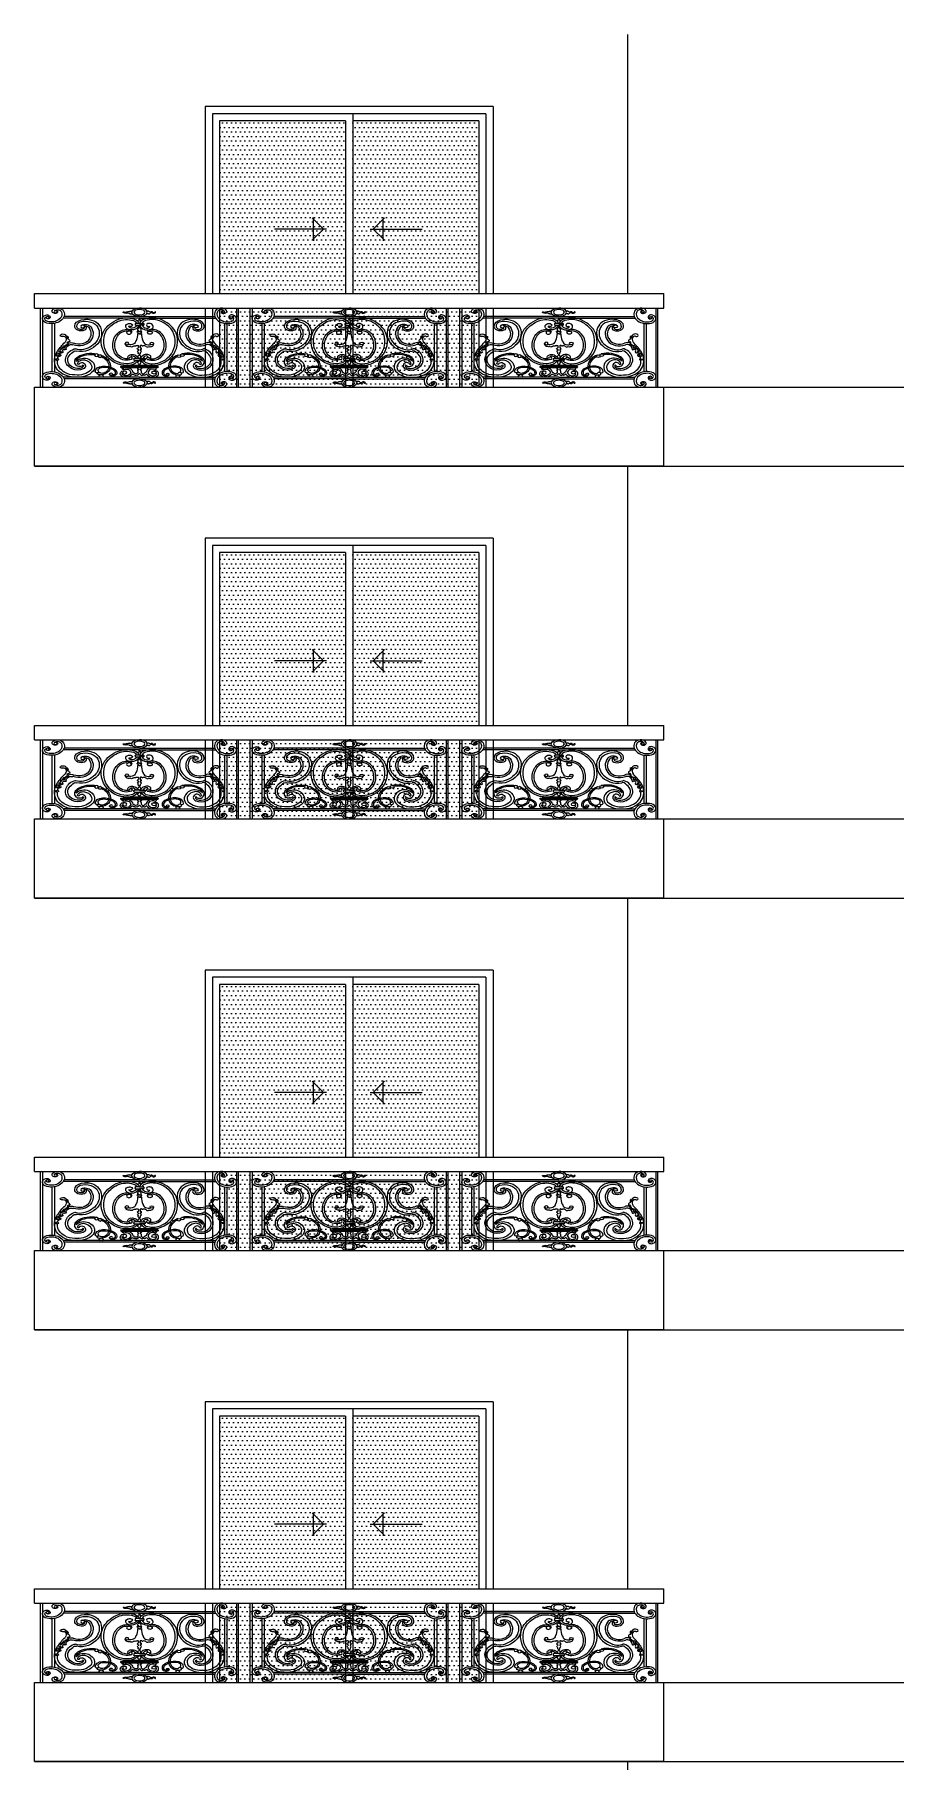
# Model space of a CAD drawing. Extents: x 185 to 567, y -69 to 170.
# Drawn here: x 330.2 to 336.18, y -27.64 to -15.64 of the extents above; entities that cross this region are included whole.
import ezdxf

# ---------------------------------------------------------------- set-up
doc = ezdxf.new("R2010")
doc.units = 0
doc.header["$LTSCALE"] = 0.25
doc.header["$MEASUREMENT"] = 0
doc.layers.get('0').update_dxf_attribs({"linetype": 'CONTINUOUS'})
for name, color, linetype in [('A-ELV 5', 51, 'CONTINUOUS'), ('A-FerFroge', 156, 'CONTINUOUS'), ('A-groves', 8, 'CONTINUOUS'), ('A-WIN', 3, 'CONTINUOUS'), ('A-WIN HAT', 125, 'CONTINUOUS')]:
    doc.layers.add(name, color=color, linetype=linetype)

# ---------------------------------------------------------------- blocks, each defined once
blk = doc.blocks.new('A$C5D9A0A75')
at = {"color": 8}
for p, q in [((-0.242, -0.581), (-0.251, -0.572)), ((-0.242, -0.569), (-0.242, -0.581)), ((0.242, -0.569), (0.242, -0.581)), ((0.242, -0.581), (0.251, -0.572)), ((-0.251, -0.728), (-0.242, -0.719)), ((-0.242, -0.719), (-0.242, -0.731)), ((-0.152, -0.65), (-0.173, -0.65)), ((0.152, -0.65), (0.173, -0.65)), ((0.242, -0.719), (0.242, -0.731)), ((0.251, -0.728), (0.242, -0.719))]:
    blk.add_line(p, q, dxfattribs=at)
for p, q in [((-0.173, -0.65), (-0.513, -0.65)), ((0.173, -0.65), (0.513, -0.65))]:
    blk.add_line(p, q)
at = {"elevation": 0}
for points in [[(-0.242, -0.581), (-0.173, -0.65), (-0.242, -0.719), (-0.242, -0.581)], [(0.242, -0.581), (0.173, -0.65), (0.242, -0.719), (0.242, -0.581)]]:
    blk.add_lwpolyline(points, dxfattribs=at)
blk = doc.blocks.new('A$C484D5185')
at = {"layer": 'A-WIN HAT'}
h = blk.add_hatch(dxfattribs=at)
h.set_pattern_fill('DOTS', color=256, scale=0.5, style=0)
h.set_pattern_definition([(0, (0.1, -3e-07), (0.015625, 0.03125), [0, -0.03125])])
h.paths.add_polyline_path([(0.975, 1.85), (0.1, 1.85), (0.1, 0.65), (0.975, 0.65)])
h.paths.add_polyline_path([(1.9, 1.85), (1.025, 1.85), (1.025, 0.65), (1.9, 0.65)])
h.paths.add_polyline_path([(1.9, 0.55), (1.025, 0.55), (1.025, 0), (1.9, 0)])
h.paths.add_polyline_path([(0.975, 0.55), (0.1, 0.55), (0.1, 0), (0.975, 0)])
at = {"layer": 'A-WIN'}
for p, q in [((2, 1.95), (0, 1.95)), ((0, 1.95), (0, 0.65)), ((2, 1.95), (2, 0.65)), ((1.95, 1.9), (0.05, 1.9)), ((0.05, 1.9), (0.05, 0.65)), ((0.975, 1.85), (0.1, 1.85, 0)), ((0.1, 1.85), (0.1, 0.65)), ((0.975, 1.85), (0.975, 0.65, 0)), ((1.025, 1.9), (1.025, 0.65, 0)), ((1.9, 1.85), (1.025, 1.85)), ((1.9, 1.85), (1.9, 0.65)), ((1.95, 1.9), (1.95, 0.65)), ((0, 0.55), (0, 0)), ((0.05, 0.55), (0.05, 0)), ((0.1, 0.55), (0.1, 0)), ((0.975, 0.55, 0), (0.975, 0, 0)), ((1.025, 0.55, 0), (1.025, 0, 0)), ((1.9, 0.55), (1.9, 0)), ((1.95, 0.55), (1.95, 0)), ((2, 0.55), (2, 0))]:
    blk.add_line(p, q, dxfattribs=at)
at = {"layer": 'A-WIN', "extrusion": (0, 0, -1), "zscale": -1}
blk.add_blockref('A$C5D9A0A75', (-0.994, 1.749, 0), dxfattribs=at)
blk = doc.blocks.new('A$C50FD488D')
for p, q in [((0.209, -0.6483), (0.209, -0.1009)), ((0.2186, -0.0998), (0.2186, -0.6493)), ((0.7, -0.1694), (0.3225, -0.1694)), ((0.7, -0.1578), (0.3264, -0.1578)), ((0.4338, -0.1694), (0.4338, -0.178)), ((0.4426, -0.1694), (0.4426, -0.1784)), ((0.6548, -0.123), (0.6628, -0.123)), ((0.6548, -0.1403), (0.6647, -0.1403)), ((0.7, -0.1578), (1.0736, -0.1578)), ((0.7, -0.1694), (1.0775, -0.1694)), ((0.7452, -0.1403), (0.7353, -0.1403)), ((0.7452, -0.123), (0.7372, -0.123)), ((0.9574, -0.1694), (0.9574, -0.1784)), ((0.9662, -0.1694), (0.9662, -0.178)), ((1.1814, -0.0998), (1.1814, -0.6493)), ((1.191, -0.6483), (1.191, -0.1009)), ((0.2661, -0.2081), (0.2661, -0.5419)), ((0.2779, -0.2064), (0.2779, -0.5436)), ((0.6783, -0.2087), (0.6783, -0.2183)), ((0.7, -0.2072), (0.6798, -0.2072)), ((0.6798, -0.2197), (0.7, -0.2197)), ((0.7, -0.2072), (0.7202, -0.2072)), ((0.7202, -0.2197), (0.7, -0.2197)), ((0.7217, -0.2087), (0.7217, -0.2183)), ((1.1221, -0.2064), (1.1221, -0.5436)), ((1.1339, -0.2081), (1.1339, -0.5419)), ((0.5125, -0.2997), (0.5102, -0.2997)), ((0.5161, -0.2804), (0.5121, -0.2804)), ((0.6839, -0.3272), (0.6818, -0.3272)), ((0.7006, -0.2627), (0.6887, -0.2627)), ((0.7006, -0.2784), (0.6904, -0.2784)), ((0.695, -0.2742), (0.695, -0.2784)), ((0.6994, -0.2627), (0.7113, -0.2627)), ((0.6994, -0.2784), (0.7096, -0.2784)), ((0.705, -0.2742), (0.705, -0.2784)), ((0.7161, -0.3272), (0.7182, -0.3272)), ((0.8839, -0.2804), (0.8879, -0.2804)), ((0.8875, -0.2997), (0.8898, -0.2997)), ((0.6957, -0.3623), (0.6957, -0.3754)), ((0.7043, -0.3623), (0.7043, -0.3754)), ((0.6071, -0.508), (0.6071, -0.5113)), ((0.6101, -0.5051), (0.7, -0.5051)), ((0.6101, -0.5142), (0.7, -0.5142)), ((0.6196, -0.4984), (0.7, -0.4984)), ((0.6196, -0.4984), (0.6196, -0.5051)), ((0.7, -0.4984), (0.6493, -0.4984)), ((0.7, -0.5051), (0.6493, -0.5051)), ((0.7, -0.5142), (0.6493, -0.5142)), ((0.6721, -0.4527), (0.6721, -0.4606)), ((0.7, -0.4498), (0.675, -0.4498)), ((0.675, -0.4635), (0.7, -0.4635)), ((0.6904, -0.5142), (0.6904, -0.5216)), ((0.7, -0.4498), (0.725, -0.4498)), ((0.725, -0.4635), (0.7, -0.4635)), ((0.7, -0.4984), (0.7507, -0.4984)), ((0.7804, -0.4984), (0.7, -0.4984)), ((0.7, -0.5051), (0.7507, -0.5051)), ((0.7899, -0.5051), (0.7, -0.5051)), ((0.7, -0.5142), (0.7507, -0.5142)), ((0.7899, -0.5142), (0.7, -0.5142)), ((0.7096, -0.5142), (0.7096, -0.5216)), ((0.7279, -0.4527), (0.7279, -0.4606)), ((0.7804, -0.4984), (0.7804, -0.5051)), ((0.7929, -0.508), (0.7929, -0.5113)), ((0.7, -0.5806), (0.3225, -0.5806)), ((0.7, -0.5922), (0.3264, -0.5922)), ((0.6896, -0.5511), (0.6913, -0.5511)), ((0.6913, -0.5365), (0.6913, -0.5511)), ((0.7, -0.5806), (1.0775, -0.5806)), ((0.7, -0.5922), (1.0736, -0.5922)), ((0.7087, -0.5365), (0.7087, -0.5511)), ((0.7104, -0.5511), (0.7087, -0.5511)), ((0.6548, -0.6097), (0.6647, -0.6097)), ((0.6548, -0.627), (0.6628, -0.627)), ((0.7452, -0.6097), (0.7353, -0.6097)), ((0.7452, -0.627), (0.7372, -0.627))]:
    blk.add_line(p, q)
at = {"extrusion": (0, 0, -1)}
for centre, major_axis, ratio, start_param, end_param in [((0.2448, -0.173), (0.0261, 0), 0.986193, 2.925853, 4.340517), ((0.2516, -0.1742), (0.0205, 0), 0.986193, 1.904728, 3.601022), ((0.2448, -0.173), (0.014, 0), 0.986193, 3.739788, 4.340517), ((0.241, -0.1635), (0.0157, 0), 0.986193, 4.340517, 6.796357), ((0.2447, -0.165), (0.00696, 0), 0.986193, 3.141593, 9.424778), ((0.247, -0.1668), (0.00887, 0), 0.986193, 0.513172, 3.089812), ((0.2823, -0.1222), (0.0157, 0), 0.986193, 1.044957, 3.500797), ((0.2921, -0.1258), (-0.0261, 0), 0.986193, 0.359204, 1.773868), ((0.2921, -0.1258), (0.014, 0), 0.986193, 3.500797, 4.101526), ((0.2934, -0.1324), (0.0205, 0), 0.986193, 4.240292, 5.936586), ((0.2858, -0.128), (-0.00887, 0), 0.986193, 1.609909, 4.186549), ((0.2934, -0.1324), (-0.0326, 0), 0.986193, 1.693369, 2.794993), ((0.2625, -0.1436), (-0.0534, 0), 0.986193, 2.793121, 3.920657), ((0.2625, -0.1436), (-0.0655, 0), 0.986193, 2.793121, 3.920657), ((0.4353, -0.2481), (-0.0711, 0), 0.986193, 1.239292, 2.685863), ((0.6371, -0.2594), (0.092, 0), 0.986193, 4.113809, 5.142554), ((0.6222, -0.13), (-0.0028, 0), 0.986193, -0.347364, 2.45784), ((0.6295, -0.1254), (-0.0114, 0), 0.986193, 4.153001, 5.767627), ((0.6295, -0.1254), (-0.00588, 0), 0.986193, 3.689898, 5.767627), ((0.6391, -0.1312), (-0.00547, 0), 0.986193, 0.548305, 1.353902), ((0.6406, -0.1429), (0.00954, 0), 0.986193, 4.147409, 5.443922), ((0.64, -0.1359), (0.0103, 0), 0.986193, 4.517077, 4.873859), ((0.6413, -0.1028), (0.0235, 0), 0.986193, 1.128208, 1.558447), ((0.645, -0.138), (-0.00206, 0.00206), 1, 1.523847, 1.779943), ((0.6548, -0.1317), (0.00879, 0), 0.986193, 1.570796, 2.558971), ((0.6548, -0.1317), (0.00879, 0), 0.986193, 4.310092, 4.712389), ((0.7, -0.1293), (-0.0381, 0), 0.770201, 4.712389, 7.853982), ((0.7, -0.1293), (-0.0273, 0.0003), 0.684091, 4.704331, 7.845923), ((0.6844, -0.1751), (-0.0145, 0), 0.986193, 2.72718, 3.810715), ((0.2516, -0.1742), (0.0326, 0), 0.986193, 1.904728, 3.006352), ((0.2625, -0.1436), (-0.0655, 0), 0.986193, 3.920657, 5.048192), ((0.2625, -0.1436), (-0.0534, 0), 0.986193, 3.920657, 5.048192), ((0.411, -0.2282), (0.0318, 0), 0.986193, 1.02315, 3.250179), ((0.4243, -0.2245), (0.045, 0), 0.986193, 3.136144, 4.437415), ((0.411, -0.2282), (0.0212, 0), 0.986193, 1.359839, 3.277918), ((0.4243, -0.2245), (0.0343, 0), 0.986193, 3.117833, 4.149148), ((0.4308, -0.257), (-0.0667, 0), 0.986193, 1.189802, 2.81634), ((0.419, -0.2277), (0.0104, 0), 0.986193, 3.141593, 9.424778), ((0.4306, -0.2453), (0.0316, 0), 0.986193, 4.08399, 5.814843), ((0.4148, -0.2381), (0.0107, 0), 0.986193, -0.207114, 1.517375), ((0.4148, -0.2381), (-0.0213, 0), 0.986193, 1.766722, 4.073893), ((0.4306, -0.2453), (0.021, 0), 0.986193, -1.540418, -0.468342), ((0.3646, -0.2783), (0.0949, 0), 0.986193, -0.468342, 0.502042), ((0.3646, -0.2783), (-0.1056, 0), 0.986193, 2.67325, 3.643635), ((0.3738, -0.2759), (-0.1269, 0), 0.986193, 2.81634, 3.559374), ((0.3935, -0.2713), (0.119, 0), 0.986193, -0.478494, 0.140238), ((0.683, -0.3257), (-0.1734, 0), 0.986193, 0.307207, 0.972216), ((0.683, -0.3257), (0.1621, 0), 0.986193, 3.544055, 4.113809), ((0.6372, -0.3587), (0, 0.1102), 0.634622, -1.455899, 0.198074), ((0.6371, -0.2594), (0.0807, 0), 0.986193, 4.113809, 5.142554), ((0.6575, -0.2273), (0.0253, 0), 0.986193, 1.662425, 3.379143), ((0.6513, -0.2258), (-0.0189, 0), 0.986193, 0.23755, 1.917148), ((0.6441, -0.2665), (-0.0174, 0), 0.986193, 1.67343, 3.999532), ((0.6618, -0.2272), (0.0138, 0), 0.986193, 1.325993, 3.162944), ((0.6541, -0.2182), (-0.0107, 0), 0.986193, 1.917148, 5.316293), ((0.6588, -0.2128), (0.04, 0), 0.986193, 0.177072, 1.662425), ((0.6588, -0.2128), (-0.0287, 0), 0.986193, 3.389621, 4.490786), ((0.6588, -0.2128), (-0.0287, 0), 0.986193, 2.000961, 2.94312), ((0.6588, -0.2128), (-0.04, 0), 0.986193, 2.000961, 2.99964), ((0.6798, -0.2087), (0.00147, 0), 0.986193, 3.141593, 4.712389), ((0.6798, -0.2183), (0.00147, 0), 0.986193, 1.570796, 3.141593), ((0.6956, -0.2483), (0.00484, 0), 0.986193, 2.222604, 4.060581), ((0.6951, -0.2595), (0.00403, 0), 0.986193, 2.222604, 4.060581), ((0.7044, -0.1907), (0.0109, 0), 0.986193, 2.526413, 3.810715), ((0.6833, -0.2323), (0.0155, 0), 0.986193, -0.501731, 0.918989), ((0.691, -0.2542), (0.00273, 0), 0.986193, -0.918989, 0.918989), ((0.6936, -0.5929), (-0.4456, 0), 0.986193, 0.456975, 0.619356), ((0.3143, -0.2907), (-0.0071, 0), 0.986193, 4.239124, 6.908824), ((0.3209, -0.2953), (0.0152, 0), 0.986193, 3.767232, 5.474069), ((0.3224, -0.3063), (-0.0107, 0), 0.986193, 1.097531, 2.553849), ((0.3036, -0.3187), (0.0334, 0), 0.986193, -0.587743, 0.619356), ((0.2998, -0.3171), (0.0457, 0), 0.986193, -0.809116, -0.712984), ((0.3358, -0.2921), (0.00146, 0), 0.986193, 1.387681, 3.665061), ((0.3315, -0.2897), (-0.00351, 0), 0.986193, 2.51217, 3.665061), ((0.3376, -0.3017), (-0.00841, 0), 0.986193, 1.387681, 2.785357), ((0.3437, -0.3407), (0.00156, 0), 0.986193, 2.393715, 4.557851), ((0.3389, -0.3451), (-0.00499, 0), 0.986193, 2.393715, 2.865382), ((0.3445, -0.3136), (0.00147, 0), 0.986193, 1.906583, 3.426498), ((0.3456, -0.3139), (-0.00182, 0.00182), 1, 5.778964, 6.141834), ((0.3431, -0.3375), (0.00181, 0), 0.986193, -0.253663, 1.416259), ((0.332, -0.3037), (-0.0144, 0), 0.986193, 2.785357, 3.792328), ((0.3386, -0.3303), (0.0165, 0), 0.986193, -1.23501, -0.133651), ((0.3466, -0.3366), (-0.00175, 0), 0.986193, -0.253663, 2.002078), ((0.36, -0.3641), (0.0243, 0), 0.986193, 4.095125, 5.362212), ((0.3487, -0.3289), (-0.00629, 0), 0.986193, 3.007942, 4.929364), ((0.3985, -0.2966), (0.0669, 0), 0.986193, 0.502042, 2.015089), ((0.4005, -0.2989), (0.0534, 0), 0.986193, 0.481174, 2.075535), ((0.3828, -0.2799), (-0.117, 0), 0.986193, 3.559374, 4.361123), ((0.3821, -0.2825), (0.1293, 0), 0.986193, 0.040903, 1.04538), ((0.6364, -0.3304), (0, 0.168), 0.749863, 2.987054, 5.054443), ((0.6382, -0.3467), (0.00867, 0), 0.986193, 3.141593, 9.424778), ((0.6534, -0.327), (0.0285, 0), 0.986193, 0.005829, 1.918893), ((0.5118, -0.2802), (0.1786, 0), 0.986193, -0.010351, 0.269948), ((0.7013, -0.2633), (-0.0127, 0), 0.986193, -1.050198, 0.054521), ((0.4242, -0.4623), (0.1454, 0), 0.986193, 3.070847, 3.598568), ((0.4249, -0.4637), (-0.1398, 0), 0.986193, 0.223137, 0.363351), ((0.2968, -0.4152), (-0.00258, 0), 0.986193, 0.190764, 3.677531), ((0.3022, -0.4326), (-0.00495, 0), 0.986193, 0.367059, 1.782679), ((0.3022, -0.4183), (-0.00375, 0), 0.986193, -1.206139, 0.535939), ((0.3086, -0.4016), (-0.00766, 0), 0.986193, -0.544841, 0.757911), ((0.2993, -0.4259), (-0.00441, 0), 0.986193, 1.935454, 3.61259), ((0.3074, -0.4023), (-0.00629, 0), 0.986193, 3.685922, 5.738345), ((0.3031, -0.4013), (-0.00496, 0), 0.986193, 1.545099, 3.312198), ((0.3044, -0.4283), (-0.00631, 0), 0.986193, 2.192956, 4.91313), ((0.3122, -0.4176), (0.00705, 0), 0.986193, 2.192956, 4.9735), ((0.3085, -0.3882), (-0.00191, 0), 0.986193, 3.7565, 6.59316), ((0.2462, -0.3282), (0.0854, 0), 0.986193, 0.444529, 0.783696), ((0.3112, -0.4027), (0.00326, 0), 0.986193, 1.079241, 3.312198), ((0.3271, -0.4011), (0.0209, 0), 0.986193, 3.756501, 4.081862), ((0.3154, -0.4058), (-0.00536, 0), 0.986193, 2.583833, 4.9735), ((0.3066, -0.3735), (0.0138, 0), 0.986193, 0.400155, 0.940269), ((0.3302, -0.3967), (-0.0121, 0), 0.986193, -0.557759, 0.436551), ((0.3256, -0.3946), (0.00706, 0), 0.986193, 3.578144, 5.326019), ((0.3231, -0.3804), (-0.00404, 0), 0.986193, 0.400155, 2.512824), ((0.3269, -0.3661), (-0.00411, 0), 0.986193, 0.444529, 3.917405), ((0.3279, -0.3769), (0.00194, 0), 0.986193, -0.597423, 2.512824), ((0.3343, -0.3726), (-0.00575, 0), 0.986193, -0.597423, 0.701205), ((0.3323, -0.3853), (0.00445, 0), 0.986193, -0.122631, 2.184426), ((0.3359, -0.3583), (0.00328, 0), 0.986193, 1.056125, 3.391753), ((0.3327, -0.3493), (-0.0083, 0), 0.986193, 3.078791, 4.711877), ((0.4137, -0.4531), (-0.0791, 0), 0.986193, 0.094175, 1.069333), ((0.3629, -0.3816), (-0.0264, 0), 0.986193, -0.122631, 0.984654), ((0.341, -0.3672), (-0.00708, 0), 0.986193, 1.056125, 1.960136), ((0.3461, -0.3481), (0.00514, 0), 0.986193, 1.224743, 3.000432), ((0.3451, -0.3434), (-0.00147, 0), 0.986193, 4.095125, 6.006974), ((0.3617, -0.373), (-0.0219, 0), 0.986193, 0.60362, 0.944428), ((0.3483, -0.3542), (-0.00144, 0), 0.986193, 1.218517, 4.325141), ((0.3617, -0.373), (0.0189, 0), 0.986193, 3.923198, 5.156681), ((0.4591, -0.4875), (0.1219, 0), 0.986193, 3.626248, 3.961743), ((0.3793, -0.3901), (0.00656, 0), 0.986193, 4.127294, 5.247131), ((0.3829, -0.4142), (-0.0164, 0), 0.986193, 1.131987, 1.889406), ((0.4068, -0.3443), (0.0474, 0), 0.986193, 1.219531, 2.105538), ((0.4107, -0.3311), (-0.0723, 0), 0.986193, 4.186973, 5.030999), ((0.46, -0.5116), (-0.0986, 0), 0.986193, 0.847252, 1.876614), ((0.46, -0.5116), (-0.091, 0), 0.986193, 0.847252, 1.775558), ((0.4869, -0.4275), (0.00925, 0), 0.986193, 3.141593, 9.424778), ((0.5044, -0.435), (0.00925, 0), 0.986193, 3.141593, 9.424778), ((0.46, -0.5116), (0.0986, 0), 0.986193, -1.051426, -0.604473), ((0.6372, -0.3581), (0, 0.1052), 0.664345, 2.792693, 4.826957), ((0.6481, -0.3501), (-0.0189, 0), 0.986193, 4.424307, 6.467477), ((0.6613, -0.4415), (-0.0187, 0), 0.986193, -0.611101, 1.440214), ((0.6599, -0.3629), (-0.00819, 0), 0.986193, 3.762001, 5.60071), ((0.6629, -0.4536), (0.031, 0), 0.986193, 4.581806, 6.159658), ((0.6777, -0.3759), (0.014, 0), 0.986193, 3.787884, 5.054616), ((0.6841, -0.3565), (-0.0067, 0), 0.986193, 3.987504, 4.964118), ((0.6917, -0.365), (-0.00484, 0), 0.986193, 0.845912, 2.529622), ((0.6934, -0.3825), (0.00433, 0), 0.986193, 1.875147, 4.408038), ((0.6963, -0.4005), (-0.00587, 0), 0.986193, -0.780965, 0.780965), ((0.6904, -0.3729), (-0.00589, 0), 0.986193, 3.583441, 4.408038), ((0.6906, -0.3915), (0.00524, 0), 0.986193, -1.266445, 1.266445), ((0.6868, -0.4098), (0.00756, 0), 0.986193, -0.780965, -0.059676), ((0.706, -0.4126), (0.0121, 0), 0.986193, 2.301082, 3.417667), ((0.6942, -0.4256), (0.0055, 0), 0.986193, -0.84051, 0.965496), ((0.3853, -0.4756), (0.1062, 0), 0.986193, 2.22596, 3.172079), ((0.2876, -0.4578), (0.0038, 0), 0.986193, 3.141593, 9.424778), ((0.2922, -0.4288), (-0.00571, 0), 0.986193, 3.508652, 5.408534), ((0.3854, -0.4756), (0.0917, 0), 0.986193, 2.216856, 3.176603), ((0.3217, -0.4709), (0.028, 0), 0.986193, 3.087824, 3.501086), ((0.3069, -0.4463), (0.0127, 0), 0.986193, 2.444401, 4.409658), ((0.2959, -0.4577), (0.00362, 0), 0.986193, -1.200664, 1.691177), ((0.4093, -0.4607), (0.0759, 0), 0.986193, 2.176291, 3.342001), ((0.4093, -0.4607), (0.0653, 0), 0.986193, 2.176291, 3.613177), ((0.3943, -0.4821), (0.0389, 0), 0.986193, 1.018559, 2.176291), ((0.4259, -0.4735), (-0.0471, 0), 0.986193, -0.551208, 0.847252), ((0.4021, -0.4879), (-0.0193, 0), 0.986193, 3.502327, 5.731977), ((0.4259, -0.4735), (0.0395, 0), 0.986193, 3.247905, 3.988844), ((0.4246, -0.4926), (-0.0447, 0), 0.986193, 0.555033, 2.128552), ((0.4208, -0.4878), (-0.0279, 0), 0.986193, 0.006108, 1.81447), ((0.3972, -0.4873), (0.00434, 0), 0.986193, -0.037495, 3.068222), ((0.4143, -0.4918), (0.0135, 0), 0.986193, 3.494217, 5.041103), ((0.4067, -0.5019), (0.0153, 0), 0.986193, -0.500246, 1.018559), ((0.4067, -0.5019), (-0.026, 0), 0.986193, 2.049556, 4.160152), ((0.4116, -0.5096), (-0.0517, 0), 0.986193, 1.883649, 3.597263), ((0.4116, -0.5096), (0.0662, 0), 0.986193, -0.984044, 0.45567), ((0.5195, -0.5424), (-0.0388, 0), 0.986193, -0.010266, 1.508225), ((0.5198, -0.5432), (-0.0319, 0), 0.986193, 1.15152, 1.500262), ((0.46, -0.5116), (0.091, 0), 0.986193, -0.95037, -0.604473), ((0.5243, -0.5808), (-0.0781, 0), 0.986193, 1.477321, 2.262749), ((0.5243, -0.5808), (-0.0704, 0), 0.986193, 1.477321, 2.262749), ((0.5419, -0.4474), (-0.00969, 0), 0.986193, 0.203134, 1.344916), ((0.4724, -0.5031), (-0.0759, 0), 0.986193, 2.537119, 3.56788), ((0.4724, -0.5031), (0.0836, 0), 0.986193, -0.604473, 0.213243), ((0.5419, -0.4474), (0.00969, 0), 0.986193, 0.579329, 1.596479), ((0.6101, -0.508), (0.00294, 0), 0.986193, 3.141593, 4.712389), ((0.6101, -0.5113), (-0.00294, 0), 0.986193, 4.712389, 6.283185), ((0.6335, -0.5468), (0.0332, 0), 0.986193, 4.187766, 6.285251), ((0.6447, -0.4482), (0.0501, 0), 0.986193, 0.31332, 1.348449), ((0.6625, -0.4377), (0.00464, 0), 0.986193, 1.87872, 4.710272), ((0.6628, -0.4536), (0.0208, 0), 0.986193, 4.699759, 6.096997), ((0.6504, -0.4512), (0.0333, 0), 0.986193, 0.38402, 1.030313), ((0.675, -0.4527), (0.00294, 0), 0.986193, 3.141593, 4.712389), ((0.675, -0.4606), (-0.00294, 0), 0.986193, 4.712389, 6.283185), ((0.6997, -0.4788), (-0.00775, 0), 0.986193, -0.81588, 0.81588), ((0.7035, -0.4388), (-0.0108, 0), 0.986193, -0.769176, 0.965496), ((0.689, -0.4676), (0.0079, 0), 0.986193, -0.546224, 0.81588), ((0.6877, -0.4914), (0.00973, 0), 0.986193, -0.81588, 0.81588), ((0.6938, -0.4481), (0.00262, 0), 0.986193, -0.769176, 0.769176), ((0.2448, -0.577), (-0.0261, 0), 0.986193, -1.198924, 0.21574), ((0.2516, -0.5758), (-0.0326, 0), 0.986193, 0.13524, 1.236864), ((0.2516, -0.5758), (0.0205, 0), 0.986193, 2.682163, 4.378457), ((0.2448, -0.577), (-0.014, 0), 0.986193, -1.198924, -0.598195), ((0.241, -0.5865), (-0.0157, 0), 0.986193, 2.628421, 5.084261), ((0.2447, -0.585), (0.00696, 0), 0.986193, 3.141593, 9.424778), ((0.247, -0.5832), (-0.00887, 0), 0.986193, 0.05178, 2.628421), ((0.2625, -0.6064), (0.0655, 0), 0.986193, 4.376586, 5.504121), ((0.2625, -0.6064), (0.0534, 0), 0.986193, 4.376586, 5.504121), ((0.2625, -0.6064), (0.0534, 0), 0.986193, -0.779064, 0.348471), ((0.2625, -0.6064), (-0.0655, 0), 0.986193, 2.362528, 3.490064), ((0.3775, -0.4944), (-0.0865, 0), 0.986193, 4.712389, 5.430246), ((0.3775, -0.4944), (-0.072, 0), 0.986193, 4.695569, 5.430246), ((0.3943, -0.4821), (0.0496, 0), 0.986193, 1.018559, 2.176291), ((0.3915, -0.4868), (0.0953, 0), 0.986193, 0.581027, 1.717764), ((0.3915, -0.4865), (-0.081, 0), 0.986193, 3.748469, 4.870759), ((0.4892, -0.5422), (-0.00856, 0), 0.986193, 2.258777, 6.210372), ((0.4995, -0.5557), (-0.00856, 0), 0.986193, -1.220497, 2.8792), ((0.5144, -0.5326), (-0.02, 0), 0.986193, -0.153938, 1.183318), ((0.5067, -0.5257), (0.0397, 0), 0.986193, 0.971295, 1.828835), ((0.5049, -0.5732), (0.00492, 0), 0.986193, 2.129858, 4.153328), ((0.4978, -0.5619), (0.0086, 0), 0.986193, 0.273969, 1.011735), ((0.5001, -0.5809), (-0.00425, 0), 0.986193, 2.129858, 3.088852), ((0.5138, -0.5305), (-0.0241, 0), 0.986193, 4.01445, 4.96415), ((0.5225, -0.5619), (-0.0086, 0), 0.986193, -1.011735, -0.273969), ((0.5201, -0.5809), (-0.00425, 0), 0.986193, 0.05274, 1.011735), ((0.5153, -0.5732), (-0.00492, 0), 0.986193, 2.129858, 4.153328), ((0.4992, -0.5119), (-0.0556, 0), 0.986193, 3.300043, 4.143488), ((0.4992, -0.5119), (-0.0479, 0), 0.986193, 3.629804, 4.033873), ((0.5604, -0.5612), (0.00859, 0), 0.986193, 2.449744, 4.261139), ((0.56, -0.5594), (0.00684, 0), 0.986193, 3.141593, 9.424778), ((0.5677, -0.5552), (-0.0181, 0), 0.986193, 4.232351, 5.591336), ((0.5677, -0.5552), (0.0104, 0), 0.986193, 1.090758, 1.92466), ((0.5501, -0.55), (0.0298, 0), 0.986193, -0.875887, -0.023874), ((0.566, -0.5518), (-0.0143, 0), 0.986193, 2.957403, 4.232351), ((0.5501, -0.55), (-0.0375, 0), 0.986193, 2.265705, 3.10214), ((0.566, -0.5518), (0.0219, 0), 0.986193, -0.154706, 1.090758), ((0.6303, -0.5559), (0.0253, 0), 0.986193, 1.521268, 3.60072), ((0.6223, -0.5518), (-0.0163, 0), 0.986193, 0.44789, 2.354725), ((0.6309, -0.5559), (0.0159, 0), 0.986193, 1.544729, 3.589483), ((0.6209, -0.5218), (-0.00525, 0), 0.986193, 4.527174, 6.98995), ((0.6335, -0.5468), (-0.0233, 0), 0.986193, 1.046173, 3.586786), ((0.6306, -0.5454), (-0.0265, 0), 0.986193, 3.586786, 4.686322), ((0.6319, -0.5465), (0.0348, 0), 0.986193, 0.432203, 1.57951), ((0.6335, -0.5468), (0.0233, 0.0233), 1, 1.165751, 1.225211), ((0.6629, -0.5649), (0.00605, 0), 0.986193, -1.339211, -0.50515), ((0.6682, -0.5516), (-0.00509, 0), 0.986193, 1.277223, 2.908786), ((0.675, -0.5583), (0.00781, 0), 0.986193, 1.353928, 2.636442), ((0.6815, -0.5485), (0.00856, 0), 0.986193, 0.31267, 2.908786), ((0.6789, -0.5753), (0.00989, 0), 0.986193, 4.495521, 5.311814), ((0.6873, -0.5607), (-0.00726, 0), 0.986193, 3.205723, 5.116798), ((0.695, -0.5214), (0.00463, 0), 0.986193, 1.620238, 3.108149), ((0.6976, -0.5357), (-0.00637, 0), 0.986193, -0.119702, 1.112412), ((0.6979, -0.5614), (0.00336, 0), 0.986193, 3.205723, 4.562542), ((0.6938, -0.528), (-0.00233, 0), 0.986193, 2.029181, 4.254004), ((0.6971, -0.5559), (-0.00221, 0), 0.986193, 3.148587, 4.562542), ((0.7005, -0.5558), (0.000869, 0.000869), 1, 3.843332, 5.068991), ((0.7, -0.6207), (-0.0381, 0), 0.770201, 7.853982, 10.995574), ((0.2823, -0.6278), (-0.0157, 0), 0.986193, -0.359204, 2.096636), ((0.2921, -0.6242), (0.0261, 0), 0.986193, 1.367724, 2.782388), ((0.284, -0.6242), (0.00696, 0), 0.986193, 3.141593, 9.424778), ((0.2921, -0.6242), (-0.014, 0), 0.986193, -0.959933, -0.359204), ((0.2934, -0.6176), (-0.0205, 0), 0.986193, 3.488192, 5.184486), ((0.2858, -0.622), (0.00887, 0), 0.986193, -1.044957, 1.531684), ((0.2934, -0.6176), (0.0326, 0), 0.986193, 0.3466, 1.448224), ((0.6222, -0.62), (0.0028, 0), 0.986193, 0.683753, 3.488957), ((0.6295, -0.6246), (0.0114, 0), 0.986193, 3.657151, 5.271777), ((0.6295, -0.6246), (0.00588, 0), 0.986193, 3.657151, 5.73488), ((0.6391, -0.6188), (0.00547, 0), 0.986193, 1.78769, 2.593288), ((0.6406, -0.6071), (0.00954, 0), 0.986193, 0.839263, 2.135776), ((0.64, -0.6141), (0.0103, 0), 0.986193, 1.409326, 1.766108), ((0.6413, -0.6472), (0.0235, 0), 0.986193, -1.558447, -1.128208), ((0.645, -0.612), (0.00206, 0.00206), 1, 1.36165, 1.617745), ((0.6548, -0.6183), (-0.00879, 0), 0.986193, 0.582622, 1.570796), ((0.6548, -0.6183), (0.00879, 0), 0.986193, 1.570796, 1.973093), ((0.7, -0.6207), (-0.0273, 0.0003), 0.684091, 1.562738, 4.704331)]:
    blk.add_ellipse(centre, major_axis=major_axis, ratio=ratio, start_param=start_param, end_param=end_param, dxfattribs=at)
for centre, major_axis in [((0.284, -0.1258), (-0.00696, 0)), ((0.3399, -0.3042), (-0.00331, 0)), ((0.648, -0.2711), (-0.0114, 0)), ((0.6569, -0.4495), (-0.00865, 0)), ((0.6274, -0.5486), (-0.0105, 0))]:
    blk.add_ellipse(centre, major_axis=major_axis, ratio=0.986193, dxfattribs=at)
for centre, major_axis, ratio, start_param, end_param in [((0.7, -0.1293), (0.0381, 0), 0.770201, 4.712389, 7.853982), ((0.7, -0.1293), (0.0273, 0.0003), 0.684091, 4.704331, 7.845923), ((0.7156, -0.1751), (0.0145, 0), 0.986193, 2.72718, 3.810715), ((0.7629, -0.2594), (-0.092, 0), 0.986193, 4.113809, 5.142554), ((0.7452, -0.1317), (-0.00879, 0), 0.986193, 4.310092, 4.712389), ((0.7452, -0.1317), (-0.00879, 0), 0.986193, 1.570796, 2.558971), ((0.7587, -0.1028), (-0.0235, 0), 0.986193, 1.128208, 1.558447), ((0.755, -0.138), (0.00206, 0.00206), 1, 1.523847, 1.779943), ((0.7594, -0.1429), (-0.00954, 0), 0.986193, 4.147409, 5.443922), ((0.76, -0.1359), (-0.0103, 0), 0.986193, 4.517077, 4.873859), ((0.7609, -0.1312), (0.00547, 0), 0.986193, 0.548305, 1.353902), ((0.7705, -0.1254), (0.0114, 0), 0.986193, 4.153001, 5.767627), ((0.7705, -0.1254), (0.00588, 0), 0.986193, 3.689898, 5.767627), ((0.7778, -0.13), (0.0028, 0), 0.986193, -0.347364, 2.45784), ((0.9647, -0.2481), (0.0711, 0), 0.986193, 1.239292, 2.685863), ((1.1375, -0.1436), (0.0655, 0), 0.986193, 2.793121, 3.920657), ((1.1066, -0.1324), (0.0326, 0), 0.986193, 1.693369, 2.794993), ((1.1375, -0.1436), (0.0534, 0), 0.986193, 2.793121, 3.920657), ((1.1066, -0.1324), (-0.0205, 0), 0.986193, 4.240292, 5.936586), ((1.1079, -0.1258), (0.0261, 0), 0.986193, 0.359204, 1.773868), ((1.1142, -0.128), (0.00887, 0), 0.986193, 1.609909, 4.186549), ((1.1177, -0.1222), (-0.0157, 0), 0.986193, 1.044957, 3.500797), ((1.1079, -0.1258), (-0.014, 0), 0.986193, 3.500797, 4.101526), ((1.159, -0.1635), (-0.0157, 0), 0.986193, 4.340517, 6.796357), ((1.153, -0.1668), (-0.00887, 0), 0.986193, 0.513172, 3.089812), ((1.1553, -0.165), (-0.00696, 0), 0.986193, 3.141593, 9.424778), ((1.1484, -0.1742), (-0.0205, 0), 0.986193, 1.904728, 3.601022), ((1.1552, -0.173), (-0.014, 0), 0.986193, 3.739788, 4.340517), ((1.1552, -0.173), (-0.0261, 0), 0.986193, 2.925853, 4.340517), ((0.7167, -0.2323), (-0.0155, 0), 0.986193, -0.501731, 0.918989), ((0.7412, -0.2128), (0.04, 0), 0.986193, 2.000961, 2.99964), ((0.7412, -0.2128), (-0.04, 0), 0.986193, 0.177072, 1.662425), ((0.6956, -0.1907), (-0.0109, 0), 0.986193, 2.526413, 3.810715), ((0.709, -0.2542), (-0.00273, 0), 0.986193, -0.918989, 0.918989), ((0.7044, -0.2483), (-0.00484, 0), 0.986193, 2.222604, 4.060581), ((0.7049, -0.2595), (-0.00403, 0), 0.986193, 2.222604, 4.060581), ((0.7412, -0.2128), (0.0287, 0), 0.986193, 2.000961, 2.94312), ((0.7412, -0.2128), (0.0287, 0), 0.986193, 3.389621, 4.490786), ((0.7202, -0.2087), (-0.00147, 0), 0.986193, 3.141593, 4.712389), ((0.7202, -0.2183), (-0.00147, 0), 0.986193, 1.570796, 3.141593), ((0.7629, -0.2594), (-0.0807, 0), 0.986193, 4.113809, 5.142554), ((0.7459, -0.2182), (0.0107, 0), 0.986193, 1.917148, 5.316293), ((0.7382, -0.2272), (-0.0138, 0), 0.986193, 1.325993, 3.162944), ((0.7559, -0.2665), (0.0174, 0), 0.986193, 1.67343, 3.999532), ((0.7487, -0.2258), (0.0189, 0), 0.986193, 0.23755, 1.917148), ((0.7425, -0.2273), (-0.0253, 0), 0.986193, 1.662425, 3.379143), ((0.7628, -0.3587), (0, 0.1102), 0.634622, -1.455899, 0.198074), ((0.717, -0.3257), (-0.1621, 0), 0.986193, 3.544055, 4.113809), ((0.717, -0.3257), (0.1734, 0), 0.986193, 0.307207, 0.972216), ((1.0065, -0.2713), (-0.119, 0), 0.986193, -0.478494, 0.140238), ((1.0262, -0.2759), (0.1269, 0), 0.986193, 2.81634, 3.559374), ((0.9692, -0.257), (0.0667, 0), 0.986193, 1.189802, 2.81634), ((1.0354, -0.2783), (0.1056, 0), 0.986193, 2.67325, 3.643635), ((1.0354, -0.2783), (-0.0949, 0), 0.986193, -0.468342, 0.502042), ((0.9694, -0.2453), (-0.0316, 0), 0.986193, 4.08399, 5.814843), ((0.9694, -0.2453), (-0.021, 0), 0.986193, -1.540418, -0.468342), ((0.9852, -0.2381), (0.0213, 0), 0.986193, 1.766722, 4.073893), ((0.981, -0.2277), (-0.0104, 0), 0.986193, 3.141593, 9.424778), ((0.989, -0.2282), (-0.0318, 0), 0.986193, 1.02315, 3.250179), ((0.9852, -0.2381), (-0.0107, 0), 0.986193, -0.207114, 1.517375), ((0.989, -0.2282), (-0.0212, 0), 0.986193, 1.359839, 3.277918), ((0.9757, -0.2245), (-0.045, 0), 0.986193, 3.136144, 4.437415), ((0.9757, -0.2245), (-0.0343, 0), 0.986193, 3.117833, 4.149148), ((1.1375, -0.1436), (0.0655, 0), 0.986193, 3.920657, 5.048192), ((1.1375, -0.1436), (0.0534, 0), 0.986193, 3.920657, 5.048192), ((1.1484, -0.1742), (-0.0326, 0), 0.986193, 1.904728, 3.006352), ((0.6987, -0.2633), (0.0127, 0), 0.986193, -1.050198, 0.054521), ((0.8882, -0.2802), (-0.1786, 0), 0.986193, -0.010351, 0.269948), ((0.7466, -0.327), (-0.0285, 0), 0.986193, 0.005829, 1.918893), ((0.7636, -0.3304), (0, 0.168), 0.749863, 2.987054, 5.054443), ((0.7618, -0.3467), (-0.00867, 0), 0.986193, 3.141593, 9.424778), ((1.0179, -0.2825), (-0.1293, 0), 0.986193, 0.040903, 1.04538), ((1.0172, -0.2799), (0.117, 0), 0.986193, 3.559374, 4.361123), ((1.0015, -0.2966), (-0.0669, 0), 0.986193, 0.502042, 2.015089), ((0.9995, -0.2989), (-0.0534, 0), 0.986193, 0.481174, 2.075535), ((1.04, -0.3641), (-0.0243, 0), 0.986193, 4.095125, 5.362212), ((1.0513, -0.3289), (0.00629, 0), 0.986193, 3.007942, 4.929364), ((1.0614, -0.3303), (-0.0165, 0), 0.986193, -1.23501, -0.133651), ((1.0534, -0.3366), (0.00175, 0), 0.986193, -0.253663, 2.002078), ((1.068, -0.3037), (0.0144, 0), 0.986193, 2.785357, 3.792328), ((1.0624, -0.3017), (0.00841, 0), 0.986193, 1.387681, 2.785357), ((1.0569, -0.3375), (-0.00181, 0), 0.986193, -0.253663, 1.416259), ((1.0555, -0.3136), (-0.00147, 0), 0.986193, 1.906583, 3.426498), ((1.0611, -0.3451), (0.00499, 0), 0.986193, 2.393715, 2.865382), ((1.0544, -0.3139), (0.00182, 0.00182), 1, 5.778964, 6.141834), ((1.0563, -0.3407), (-0.00156, 0), 0.986193, 2.393715, 4.557851), ((1.0964, -0.3187), (-0.0334, 0), 0.986193, -0.587743, 0.619356), ((1.0642, -0.2921), (-0.00146, 0), 0.986193, 1.387681, 3.665061), ((1.0685, -0.2897), (0.00351, 0), 0.986193, 2.51217, 3.665061), ((1.1002, -0.3171), (-0.0457, 0), 0.986193, -0.809116, -0.712984), ((1.0791, -0.2953), (-0.0152, 0), 0.986193, 3.767232, 5.474069), ((1.0776, -0.3063), (0.0107, 0), 0.986193, 1.097531, 2.553849), ((0.7064, -0.5929), (0.4456, 0), 0.986193, 0.456975, 0.619356), ((1.0857, -0.2907), (0.0071, 0), 0.986193, 4.239124, 6.908824), ((0.7058, -0.4256), (-0.0055, 0), 0.986193, -0.84051, 0.965496), ((0.694, -0.4126), (-0.0121, 0), 0.986193, 2.301082, 3.417667), ((0.7094, -0.3915), (-0.00524, 0), 0.986193, -1.266445, 1.266445), ((0.7083, -0.365), (0.00484, 0), 0.986193, 0.845912, 2.529622), ((0.7096, -0.3729), (0.00589, 0), 0.986193, 3.583441, 4.408038), ((0.7132, -0.4098), (-0.00756, 0), 0.986193, -0.780965, -0.059676), ((0.7371, -0.4536), (-0.031, 0), 0.986193, 4.581806, 6.159658), ((0.7066, -0.3825), (-0.00433, 0), 0.986193, 1.875147, 4.408038), ((0.7037, -0.4005), (0.00587, 0), 0.986193, -0.780965, 0.780965), ((0.7159, -0.3565), (0.0067, 0), 0.986193, 3.987504, 4.964118), ((0.7223, -0.3759), (-0.014, 0), 0.986193, 3.787884, 5.054616), ((0.7401, -0.3629), (0.00819, 0), 0.986193, 3.762001, 5.60071), ((0.7628, -0.3581), (0, 0.1052), 0.664345, 2.792693, 4.826957), ((0.7387, -0.4415), (0.0187, 0), 0.986193, -0.611101, 1.440214), ((0.7519, -0.3501), (0.0189, 0), 0.986193, 4.424307, 6.467477), ((0.94, -0.5116), (-0.0986, 0), 0.986193, -1.051426, -0.604473), ((0.8956, -0.435), (-0.00925, 0), 0.986193, 3.141593, 9.424778), ((0.9131, -0.4275), (-0.00925, 0), 0.986193, 3.141593, 9.424778), ((0.94, -0.5116), (0.0986, 0), 0.986193, 0.847252, 1.876614), ((0.94, -0.5116), (0.091, 0), 0.986193, 0.847252, 1.775558), ((0.9893, -0.3311), (0.0723, 0), 0.986193, 4.186973, 5.030999), ((0.9932, -0.3443), (-0.0474, 0), 0.986193, 1.219531, 2.105538), ((1.0171, -0.4142), (0.0164, 0), 0.986193, 1.131987, 1.889406), ((1.0207, -0.3901), (-0.00656, 0), 0.986193, 4.127294, 5.247131), ((0.9409, -0.4875), (-0.1219, 0), 0.986193, 3.626248, 3.961743), ((0.9863, -0.4531), (0.0791, 0), 0.986193, 0.094175, 1.069333), ((1.0383, -0.373), (-0.0189, 0), 0.986193, 3.923198, 5.156681), ((1.0517, -0.3542), (0.00144, 0), 0.986193, 1.218517, 4.325141), ((1.0383, -0.373), (0.0219, 0), 0.986193, 0.60362, 0.944428), ((1.0371, -0.3816), (0.0264, 0), 0.986193, -0.122631, 0.984654), ((1.0539, -0.3481), (-0.00514, 0), 0.986193, 1.224743, 3.000432), ((1.0549, -0.3434), (0.00147, 0), 0.986193, 4.095125, 6.006974), ((1.059, -0.3672), (0.00708, 0), 0.986193, 1.056125, 1.960136), ((1.0673, -0.3493), (0.0083, 0), 0.986193, 3.078791, 4.711877), ((1.0641, -0.3583), (-0.00328, 0), 0.986193, 1.056125, 3.391753), ((1.0677, -0.3853), (-0.00445, 0), 0.986193, -0.122631, 2.184426), ((1.0731, -0.3661), (0.00411, 0), 0.986193, 0.444529, 3.917405), ((1.0721, -0.3769), (-0.00194, 0), 0.986193, -0.597423, 2.512824), ((1.0657, -0.3726), (0.00575, 0), 0.986193, -0.597423, 0.701205), ((1.0744, -0.3946), (-0.00706, 0), 0.986193, 3.578144, 5.326019), ((1.0769, -0.3804), (0.00404, 0), 0.986193, 0.400155, 2.512824), ((1.1538, -0.3282), (-0.0854, 0), 0.986193, 0.444529, 0.783696), ((1.0846, -0.4058), (0.00536, 0), 0.986193, 2.583833, 4.9735), ((1.0698, -0.3967), (0.0121, 0), 0.986193, -0.557759, 0.436551), ((1.0934, -0.3735), (-0.0138, 0), 0.986193, 0.400155, 0.940269), ((1.0729, -0.4011), (-0.0209, 0), 0.986193, 3.756501, 4.081862), ((1.0878, -0.4176), (-0.00705, 0), 0.986193, 2.192956, 4.9735), ((1.0888, -0.4027), (-0.00326, 0), 0.986193, 1.079241, 3.312198), ((1.0926, -0.4023), (0.00629, 0), 0.986193, 3.685922, 5.738345), ((1.0956, -0.4283), (0.00631, 0), 0.986193, 2.192956, 4.91313), ((1.0915, -0.3882), (0.00191, 0), 0.986193, 3.7565, 6.59316), ((1.0969, -0.4013), (0.00496, 0), 0.986193, 1.545099, 3.312198), ((1.1007, -0.4259), (0.00441, 0), 0.986193, 1.935454, 3.61259), ((1.0978, -0.4326), (0.00495, 0), 0.986193, 0.367059, 1.782679), ((1.0914, -0.4016), (0.00766, 0), 0.986193, -0.544841, 0.757911), ((1.0978, -0.4183), (0.00375, 0), 0.986193, -1.206139, 0.535939), ((1.1032, -0.4152), (0.00258, 0), 0.986193, 0.190764, 3.677531), ((0.9751, -0.4637), (0.1398, 0), 0.986193, 0.223137, 0.363351), ((0.9758, -0.4623), (-0.1454, 0), 0.986193, 3.070847, 3.598568), ((0.711, -0.4676), (-0.0079, 0), 0.986193, -0.546224, 0.81588), ((0.7123, -0.4914), (-0.00973, 0), 0.986193, -0.81588, 0.81588), ((0.6965, -0.4388), (0.0108, 0), 0.986193, -0.769176, 0.965496), ((0.7062, -0.4481), (-0.00262, 0), 0.986193, -0.769176, 0.769176), ((0.7003, -0.4788), (0.00775, 0), 0.986193, -0.81588, 0.81588), ((0.7553, -0.4482), (-0.0501, 0), 0.986193, 0.31332, 1.348449), ((0.7372, -0.4536), (-0.0208, 0), 0.986193, 4.699759, 6.096997), ((0.7496, -0.4512), (-0.0333, 0), 0.986193, 0.38402, 1.030313), ((0.725, -0.4527), (-0.00294, 0), 0.986193, 3.141593, 4.712389), ((0.725, -0.4606), (0.00294, 0), 0.986193, 4.712389, 6.283185), ((0.7665, -0.5468), (-0.0332, 0), 0.986193, 4.187766, 6.285251), ((0.7375, -0.4377), (-0.00464, 0), 0.986193, 1.87872, 4.710272), ((0.7899, -0.508), (-0.00294, 0), 0.986193, 3.141593, 4.712389), ((0.7899, -0.5113), (0.00294, 0), 0.986193, 4.712389, 6.283185), ((0.8757, -0.5808), (0.0781, 0), 0.986193, 1.477321, 2.262749), ((0.8757, -0.5808), (0.0704, 0), 0.986193, 1.477321, 2.262749), ((0.9276, -0.5031), (-0.0836, 0), 0.986193, -0.604473, 0.213243), ((0.9276, -0.5031), (0.0759, 0), 0.986193, 2.537119, 3.56788), ((0.8581, -0.4474), (-0.00969, 0), 0.986193, 0.579329, 1.596479), ((0.8581, -0.4474), (0.00969, 0), 0.986193, 0.203134, 1.344916), ((0.94, -0.5116), (-0.091, 0), 0.986193, -0.95037, -0.604473), ((0.8802, -0.5432), (0.0319, 0), 0.986193, 1.15152, 1.500262), ((0.8805, -0.5424), (0.0388, 0), 0.986193, -0.010266, 1.508225), ((0.9884, -0.5096), (-0.0662, 0), 0.986193, -0.984044, 0.45567), ((0.9884, -0.5096), (0.0517, 0), 0.986193, 1.883649, 3.597263), ((0.9754, -0.4926), (0.0447, 0), 0.986193, 0.555033, 2.128552), ((0.9933, -0.5019), (0.026, 0), 0.986193, 2.049556, 4.160152), ((0.9792, -0.4878), (0.0279, 0), 0.986193, 0.006108, 1.81447), ((0.9933, -0.5019), (-0.0153, 0), 0.986193, -0.500246, 1.018559), ((0.9979, -0.4879), (0.0193, 0), 0.986193, 3.502327, 5.731977), ((0.9857, -0.4918), (-0.0135, 0), 0.986193, 3.494217, 5.041103), ((1.0057, -0.4821), (-0.0389, 0), 0.986193, 1.018559, 2.176291), ((1.0028, -0.4873), (-0.00434, 0), 0.986193, -0.037495, 3.068222), ((0.9741, -0.4735), (-0.0395, 0), 0.986193, 3.247905, 3.988844), ((0.9741, -0.4735), (0.0471, 0), 0.986193, -0.551208, 0.847252), ((0.9907, -0.4607), (-0.0653, 0), 0.986193, 2.176291, 3.613177), ((0.9907, -0.4607), (-0.0759, 0), 0.986193, 2.176291, 3.342001), ((1.0146, -0.4756), (-0.0917, 0), 0.986193, 2.216856, 3.176603), ((1.0147, -0.4756), (-0.1062, 0), 0.986193, 2.22596, 3.172079), ((1.0931, -0.4463), (-0.0127, 0), 0.986193, 2.444401, 4.409658), ((1.1041, -0.4577), (-0.00362, 0), 0.986193, -1.200664, 1.691177), ((1.1078, -0.4288), (0.00571, 0), 0.986193, 3.508652, 5.408534), ((1.0783, -0.4709), (-0.028, 0), 0.986193, 3.087824, 3.501086), ((1.1124, -0.4578), (-0.0038, 0), 0.986193, 3.141593, 9.424778), ((0.7, -0.6207), (0.0381, 0), 0.770201, 7.853982, 10.995574), ((0.6995, -0.5558), (-0.000869, 0.000869), 1, 3.843332, 5.068991), ((0.7029, -0.5559), (0.00221, 0), 0.986193, 3.148587, 4.562542), ((0.7021, -0.5614), (-0.00336, 0), 0.986193, 3.205723, 4.562542), ((0.7062, -0.528), (0.00233, 0), 0.986193, 2.029181, 4.254004), ((0.705, -0.5214), (-0.00463, 0), 0.986193, 1.620238, 3.108149), ((0.7024, -0.5357), (0.00637, 0), 0.986193, -0.119702, 1.112412), ((0.7127, -0.5607), (0.00726, 0), 0.986193, 3.205723, 5.116798), ((0.7185, -0.5485), (-0.00856, 0), 0.986193, 0.31267, 2.908786), ((0.7211, -0.5753), (-0.00989, 0), 0.986193, 4.495521, 5.311814), ((0.725, -0.5583), (-0.00781, 0), 0.986193, 1.353928, 2.636442), ((0.7318, -0.5516), (0.00509, 0), 0.986193, 1.277223, 2.908786), ((0.7371, -0.5649), (-0.00605, 0), 0.986193, -1.339211, -0.50515), ((0.7665, -0.5468), (-0.0233, 0.0233), 1, 1.165751, 1.225211), ((0.7681, -0.5465), (-0.0348, 0), 0.986193, 0.432203, 1.57951), ((0.7665, -0.5468), (0.0233, 0), 0.986193, 1.046173, 3.586786), ((0.7694, -0.5454), (0.0265, 0), 0.986193, 3.586786, 4.686322), ((0.7777, -0.5518), (0.0163, 0), 0.986193, 0.44789, 2.354725), ((0.7697, -0.5559), (-0.0253, 0), 0.986193, 1.521268, 3.60072), ((0.7691, -0.5559), (-0.0159, 0), 0.986193, 1.544729, 3.589483), ((0.7791, -0.5218), (0.00525, 0), 0.986193, 4.527174, 6.98995), ((0.834, -0.5518), (-0.0219, 0), 0.986193, -0.154706, 1.090758), ((0.8499, -0.55), (0.0375, 0), 0.986193, 2.265705, 3.10214), ((0.834, -0.5518), (0.0143, 0), 0.986193, 2.957403, 4.232351), ((0.8499, -0.55), (-0.0298, 0), 0.986193, -0.875887, -0.023874), ((0.8323, -0.5552), (0.0181, 0), 0.986193, 4.232351, 5.591336), ((0.8323, -0.5552), (-0.0104, 0), 0.986193, 1.090758, 1.92466), ((0.84, -0.5594), (-0.00684, 0), 0.986193, 3.141593, 9.424778), ((0.8396, -0.5612), (-0.00859, 0), 0.986193, 2.449744, 4.261139), ((0.9008, -0.5119), (0.0556, 0), 0.986193, 3.300043, 4.143488), ((0.9008, -0.5119), (0.0479, 0), 0.986193, 3.629804, 4.033873), ((0.8862, -0.5305), (0.0241, 0), 0.986193, 4.01445, 4.96415), ((0.8933, -0.5257), (-0.0397, 0), 0.986193, 0.971295, 1.828835), ((0.8847, -0.5732), (0.00492, 0), 0.986193, 2.129858, 4.153328), ((0.8775, -0.5619), (0.0086, 0), 0.986193, -1.011735, -0.273969), ((0.8799, -0.5809), (0.00425, 0), 0.986193, 0.05274, 1.011735), ((0.9005, -0.5557), (0.00856, 0), 0.986193, -1.220497, 2.8792), ((0.8856, -0.5326), (0.02, 0), 0.986193, -0.153938, 1.183318), ((0.9022, -0.5619), (-0.0086, 0), 0.986193, 0.273969, 1.011735), ((0.8999, -0.5809), (0.00425, 0), 0.986193, 2.129858, 3.088852), ((0.8951, -0.5732), (-0.00492, 0), 0.986193, 2.129858, 4.153328), ((0.9108, -0.5422), (0.00856, 0), 0.986193, 2.258777, 6.210372), ((1.0085, -0.4868), (-0.0953, 0), 0.986193, 0.581027, 1.717764), ((1.0085, -0.4865), (0.081, 0), 0.986193, 3.748469, 4.870759), ((1.0057, -0.4821), (-0.0496, 0), 0.986193, 1.018559, 2.176291), ((1.0225, -0.4944), (0.072, 0), 0.986193, 4.695569, 5.430246), ((1.0225, -0.4944), (0.0865, 0), 0.986193, 4.712389, 5.430246), ((1.1375, -0.6064), (0.0655, 0), 0.986193, 2.362528, 3.490064), ((1.1375, -0.6064), (-0.0534, 0), 0.986193, -0.779064, 0.348471), ((1.1375, -0.6064), (-0.0655, 0), 0.986193, 4.376586, 5.504121), ((1.1375, -0.6064), (-0.0534, 0), 0.986193, 4.376586, 5.504121), ((1.159, -0.5865), (0.0157, 0), 0.986193, 2.628421, 5.084261), ((1.153, -0.5832), (0.00887, 0), 0.986193, 0.05178, 2.628421), ((1.1553, -0.585), (-0.00696, 0), 0.986193, 3.141593, 9.424778), ((1.1484, -0.5758), (-0.0205, 0), 0.986193, 2.682163, 4.378457), ((1.1484, -0.5758), (0.0326, 0), 0.986193, 0.13524, 1.236864), ((1.1552, -0.577), (0.014, 0), 0.986193, -1.198924, -0.598195), ((1.1552, -0.577), (0.0261, 0), 0.986193, -1.198924, 0.21574), ((0.7, -0.6207), (0.0273, 0.0003), 0.684091, 1.562738, 4.704331), ((0.7452, -0.6183), (0.00879, 0), 0.986193, 0.582622, 1.570796), ((0.7452, -0.6183), (-0.00879, 0), 0.986193, 1.570796, 1.973093), ((0.7587, -0.6472), (-0.0235, 0), 0.986193, -1.558447, -1.128208), ((0.755, -0.612), (-0.00206, 0.00206), 1, 1.36165, 1.617745), ((0.7594, -0.6071), (-0.00954, 0), 0.986193, 0.839263, 2.135776), ((0.76, -0.6141), (-0.0103, 0), 0.986193, 1.409326, 1.766108), ((0.7609, -0.6188), (-0.00547, 0), 0.986193, 1.78769, 2.593288), ((0.7705, -0.6246), (-0.0114, 0), 0.986193, 3.657151, 5.271777), ((0.7705, -0.6246), (-0.00588, 0), 0.986193, 3.657151, 5.73488), ((0.7778, -0.62), (-0.0028, 0), 0.986193, 0.683753, 3.488957), ((1.1066, -0.6176), (-0.0326, 0), 0.986193, 0.3466, 1.448224), ((1.1066, -0.6176), (0.0205, 0), 0.986193, 3.488192, 5.184486), ((1.1079, -0.6242), (-0.0261, 0), 0.986193, 1.367724, 2.782388), ((1.1142, -0.622), (-0.00887, 0), 0.986193, -1.044957, 1.531684), ((1.116, -0.6242), (-0.00696, 0), 0.986193, 3.141593, 9.424778), ((1.1177, -0.6278), (0.0157, 0), 0.986193, -0.359204, 2.096636), ((1.1079, -0.6242), (0.014, 0), 0.986193, -0.959933, -0.359204)]:
    blk.add_ellipse(centre, major_axis=major_axis, ratio=ratio, start_param=start_param, end_param=end_param)
for centre, major_axis in [((1.116, -0.1258), (0.00696, 0)), ((0.752, -0.2711), (0.0114, 0)), ((1.0601, -0.3042), (0.00331, 0)), ((0.7431, -0.4495), (0.00865, 0)), ((0.7726, -0.5486), (0.0105, 0))]:
    blk.add_ellipse(centre, major_axis=major_axis, ratio=0.986193)
for points, knots in [([(0.5777, -0.3468), (0.5799, -0.3164), (0.5914, -0.2883), (0.619, -0.2602), (0.6334, -0.2561), (0.6471, -0.26)], [4.827286, 4.827286, 4.827286, 4.827286, 5.70956, 5.70956, 6.446715, 6.446715, 6.446715, 6.446715]), ([(0.8223, -0.3468), (0.8201, -0.3164), (0.8086, -0.2883), (0.781, -0.2602), (0.7666, -0.2561), (0.7529, -0.26)], [4.827286, 4.827286, 4.827286, 4.827286, 5.70956, 5.70956, 6.446715, 6.446715, 6.446715, 6.446715]), ([(0.6676, -0.4794), (0.6553, -0.4855), (0.6458, -0.4872), (0.6364, -0.4872), (0.6, -0.4872), (0.5629, -0.4614), (0.5192, -0.3733), (0.5177, -0.3122), (0.5338, -0.2631)], [6.027743, 6.027743, 6.027743, 6.027743, 6.283185, 6.283185, 6.283185, 7.269804, 7.269804, 8.291248, 8.291248, 8.291248, 8.291248]), ([(0.7324, -0.4794), (0.7447, -0.4855), (0.7542, -0.4872), (0.7636, -0.4872), (0.8, -0.4872), (0.8371, -0.4614), (0.8808, -0.3733), (0.8823, -0.3122), (0.8662, -0.2631)], [6.027743, 6.027743, 6.027743, 6.027743, 6.283185, 6.283185, 6.283185, 7.269804, 7.269804, 8.291248, 8.291248, 8.291248, 8.291248]), ([(0.646, -0.4521), (0.626, -0.4568), (0.6047, -0.4452), (0.5807, -0.3984), (0.5758, -0.3721), (0.5777, -0.3468)], [6.123586, 6.123586, 6.123586, 6.123586, 7.196425, 7.196425, 7.96855, 7.96855, 7.96855, 7.96855]), ([(0.754, -0.4521), (0.774, -0.4568), (0.7953, -0.4452), (0.8193, -0.3984), (0.8242, -0.3721), (0.8223, -0.3468)], [6.123586, 6.123586, 6.123586, 6.123586, 7.196425, 7.196425, 7.96855, 7.96855, 7.96855, 7.96855])]:
    blk.add_open_spline(points, degree=3, knots=knots)

msp = doc.modelspace()

# ---------------------------------------------------------------- linework, layer by layer
at = {"layer": 'A-ELV 5'}
for p, q in [((334.322, -17.436), (334.322, -15.636)), ((330.202, -17.536), (330.202, -17.436)), ((330.202, -17.436), (334.572, -17.436)), ((334.572, -17.536), (334.572, -17.436)), ((330.202, -17.536), (334.572, -17.536)), ((330.202, -18.636), (330.202, -18.086)), ((330.202, -18.086), (334.572, -18.086)), ((334.572, -18.636), (334.572, -18.086)), ((334.572, -18.636), (330.202, -18.636)), ((334.322, -20.436), (334.322, -18.636)), ((330.202, -20.536), (330.202, -20.436)), ((330.202, -20.436), (334.572, -20.436)), ((334.572, -20.536), (334.572, -20.436)), ((330.202, -20.536), (334.572, -20.536)), ((330.202, -21.636), (330.202, -21.086)), ((330.202, -21.086), (334.572, -21.086)), ((334.572, -21.636), (334.572, -21.086)), ((334.572, -21.636), (330.202, -21.636)), ((334.322, -23.436), (334.322, -21.636)), ((330.202, -23.536), (330.202, -23.436)), ((330.202, -23.436), (334.572, -23.436)), ((334.572, -23.536), (334.572, -23.436)), ((330.202, -23.536), (334.572, -23.536)), ((330.202, -24.636), (330.202, -24.086)), ((330.202, -24.086), (334.572, -24.086)), ((334.572, -24.636), (334.572, -24.086)), ((334.572, -24.636), (330.202, -24.636)), ((334.322, -26.436), (334.322, -24.636)), ((330.202, -26.536), (330.202, -26.436)), ((330.202, -26.436), (334.572, -26.436)), ((334.572, -26.536), (334.572, -26.436)), ((330.202, -26.536), (334.572, -26.536)), ((330.202, -27.636), (330.202, -27.086)), ((330.202, -27.086), (334.572, -27.086)), ((334.572, -27.636), (334.572, -27.086)), ((334.572, -27.636), (330.202, -27.636)), ((334.322, -29.436), (334.322, -27.636))]:
    msp.add_line(p, q, dxfattribs=at)
at = {"layer": 'A-groves'}
for p, q in [((330.202, -18.086), (344.162, -18.086)), ((330.202, -18.636), (344.162, -18.636)), ((330.202, -21.086), (344.162, -21.086)), ((330.202, -21.636), (344.162, -21.636)), ((330.202, -24.086), (344.162, -24.086)), ((330.202, -24.636), (344.162, -24.636)), ((330.202, -27.086), (344.162, -27.086)), ((330.202, -27.636), (344.162, -27.636))]:
    msp.add_line(p, q, dxfattribs=at)

# ---------------------------------------------------------------- block references
at = {"layer": 'A-FerFroge', "extrusion": (0, 0, -1), "zscale": -1}
for p, xscale in [((-331.91, -17.436, 0), 1.4), ((-331.407, -17.436, 0), -1.399999999999977), ((-334.823, -17.436, 0), 1.399999999999977), ((-331.91, -20.436, 0), 1.4), ((-331.407, -20.436, 0), -1.399999999999977), ((-334.823, -20.436, 0), 1.399999999999977), ((-331.91, -23.436, 0), 1.4), ((-331.407, -23.436, 0), -1.399999999999977), ((-334.823, -23.436, 0), 1.399999999999977), ((-331.91, -26.436, 0), 1.4), ((-331.407, -26.436, 0), -1.399999999999977), ((-334.823, -26.436, 0), 1.399999999999977)]:
    msp.add_blockref('A$C50FD488D', p, dxfattribs=dict(at, xscale=xscale))
at = {"layer": 'A-WIN'}
for p in [(331.387, -18.086, 0), (331.387, -21.086, 0), (331.387, -24.086, 0), (331.387, -27.086, 0)]:
    msp.add_blockref('A$C484D5185', p, dxfattribs=at)

doc.saveas('drawing.dxf')
